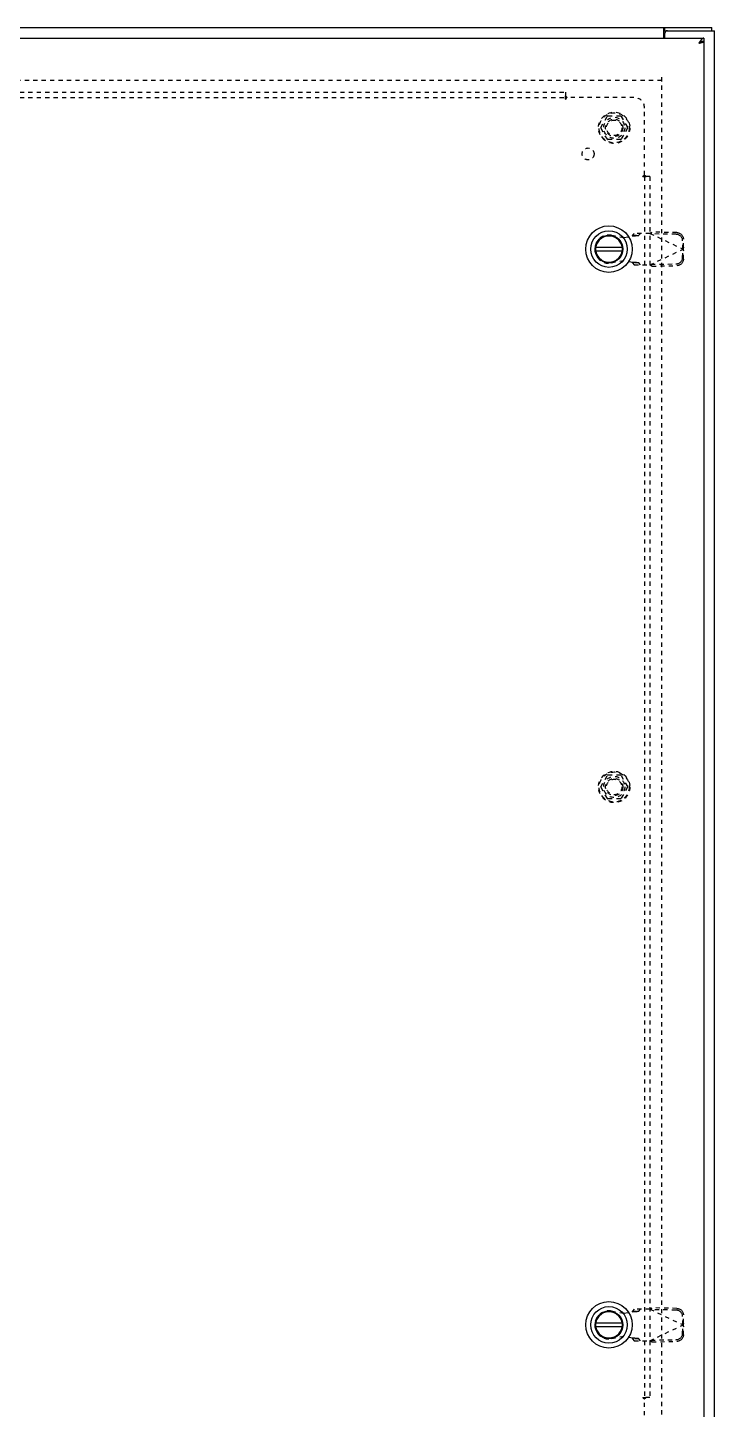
# Model space of a CAD drawing. Header units: inches. Extents: x 15 to 129, y 9 to 83.
# Drawn here: x 76.28 to 92.57, y 33.89 to 66.64 of the extents above; entities that cross this region are included whole.
import ezdxf

# ---------------------------------------------------------------- set-up
doc = ezdxf.new("R2010")
doc.units = ezdxf.units.IN
doc.header["$MEASUREMENT"] = 0
doc.linetypes.add('HIDDEN', pattern=[0.2, 0.1, -0.1])
for name, color, linetype in [('DEFAULT_2', 8, 'HIDDEN'), ('DOOR_ASSEMBLY', 7, 'Continuous'), ('SUBPANEL', 7, 'Continuous')]:
    doc.layers.add(name, color=color, linetype=linetype)

msp = doc.modelspace()

# ---------------------------------------------------------------- linework, layer by layer
at = {"color": 3, "linetype": 'Continuous'}
for p, q in [((56.628, 66.645), (92.502, 66.645)), ((91.363, 66.395), (91.363, 66.614)), ((91.39, 66.395), (91.39, 66.51)), ((91.45, 66.57), (92.565, 66.57)), ((92.565, 30.72), (92.565, 66.57))]:
    msp.add_line(p, q, dxfattribs=at)
at = {"color": 7, "linetype": 'Continuous'}
for p, q in [((91.388, 66.57), (91.388, 66.645)), ((91.388, 66.57), (91.45, 66.57)), ((92.502, 66.57), (92.502, 66.645))]:
    msp.add_line(p, q, dxfattribs=at)
at = {"color": 3, "linetype": 'Continuous'}
msp.add_lwpolyline([(91.363, 66.614), (91.365, 66.615), (91.366, 66.617), (91.367, 66.619), (91.368, 66.621), (91.37, 66.623), (91.371, 66.626), (91.372, 66.628), (91.374, 66.63), (91.375, 66.633), (91.376, 66.635), (91.377, 66.636), (91.378, 66.638), (91.38, 66.64), (91.381, 66.641), (91.383, 66.642), (91.384, 66.643), (91.385, 66.644), (91.386, 66.644), (91.387, 66.644), (91.388, 66.645)], dxfattribs=at)
at = {"color": 7, "linetype": 'Continuous'}
for points in [[(91.363, 66.558), (91.364, 66.558), (91.365, 66.558), (91.367, 66.558), (91.368, 66.558), (91.369, 66.558), (91.371, 66.559), (91.372, 66.559), (91.373, 66.56), (91.375, 66.561), (91.376, 66.562), (91.377, 66.563)], [(91.377, 66.563), (91.38, 66.565), (91.381, 66.566), (91.382, 66.567), (91.383, 66.568), (91.385, 66.569), (91.386, 66.569), (91.387, 66.569), (91.388, 66.57)]]:
    msp.add_lwpolyline(points, dxfattribs=at)
at = {"color": 3, "linetype": 'Continuous'}
msp.add_arc((91.45, 66.51), 0.06, 90, 180, dxfattribs=at)
at = {"layer": 'DEFAULT_2', "color": 8, "linetype": 'HIDDEN'}
for p, q in [((91.313, 65.395), (57.817, 65.395)), ((91.315, 65.47), (91.315, 31.82)), ((89.873, 64.275), (90.027, 64.542)), ((90.345, 64.547), (90.036, 64.547)), ((90.353, 64.542), (90.508, 64.275)), ((90.027, 63.997), (89.873, 64.265)), ((90.508, 64.265), (90.353, 63.997)), ((90.345, 63.992), (90.036, 63.992)), ((89.873, 48.65), (90.027, 48.917)), ((90.345, 48.922), (90.036, 48.922)), ((90.353, 48.917), (90.508, 48.65)), ((90.027, 48.372), (89.873, 48.64)), ((90.508, 48.64), (90.353, 48.372)), ((90.345, 48.367), (90.036, 48.367))]:
    msp.add_line(p, q, dxfattribs=at)
for centre, radius in [((90.19, 64.27), 0.372), ((90.19, 64.27), 0.356), ((90.19, 64.27), 0.204), ((90.19, 64.27), 0.183), ((90.19, 48.645), 0.372), ((90.19, 48.645), 0.356), ((90.19, 48.645), 0.204), ((90.19, 48.645), 0.183)]:
    msp.add_circle(centre, radius, dxfattribs=at)
for centre, start, end in [((90.036, 64.537), 90.0113, 149.988), ((90.345, 64.537), 30.0108, 89.9876), ((89.881, 64.27), 150.0117, 209.9873), ((90.499, 64.27), 330.0117, 29.9873), ((90.036, 64.002), 210.0108, 269.9876), ((90.345, 64.002), 270.0113, 329.988), ((90.036, 48.912), 90.0113, 149.988), ((90.345, 48.912), 30.0108, 89.9876), ((89.881, 48.645), 150.0117, 209.9873), ((90.499, 48.645), 330.0117, 29.9873), ((90.036, 48.377), 210.0108, 269.9876), ((90.345, 48.377), 270.0113, 329.988)]:
    msp.add_arc(centre, 0.01, start, end, dxfattribs=at)
at = {"layer": 'DOOR_ASSEMBLY', "color": 3, "linetype": 'Continuous'}
for p, q in [((56.69, 66.395), (92.315, 66.395)), ((92.207, 66.291), (92.198, 66.278)), ((92.198, 66.278), (92.211, 66.28)), ((92.211, 66.298), (92.207, 66.291)), ((92.216, 66.304), (92.211, 66.298)), ((92.211, 66.28), (92.226, 66.284)), ((92.226, 66.284), (92.236, 66.286)), ((92.236, 66.286), (92.241, 66.288)), ((92.241, 66.288), (92.247, 66.289)), ((92.247, 66.289), (92.253, 66.291)), ((92.315, 66.32), (92.315, 30.97))]:
    msp.add_line(p, q, dxfattribs=at)
at = {"layer": 'DOOR_ASSEMBLY', "color": 7, "linetype": 'Continuous'}
for p, q in [((92.315, 66.395), (92.315, 66.32)), ((90.378, 61.434), (89.753, 61.434)), ((89.753, 61.355), (90.378, 61.355)), ((90.378, 35.934), (89.753, 35.934)), ((89.753, 35.855), (90.378, 35.855))]:
    msp.add_line(p, q, dxfattribs=at)
at = {"layer": 'DOOR_ASSEMBLY', "color": 8, "linetype": 'HIDDEN'}
for p, q in [((90.125, 61.724), (90.42, 61.67)), ((90.42, 61.67), (90.616, 61.708)), ((90.616, 61.708), (90.648, 61.71)), ((90.662, 61.768), (90.62, 61.722)), ((90.62, 61.722), (90.775, 61.722)), ((91.036, 61.768), (90.662, 61.768)), ((90.775, 61.722), (90.817, 61.768)), ((91.036, 61.768), (91.823, 61.394)), ((91.064, 61.755), (91.084, 61.797)), ((91.654, 61.745), (91.064, 61.755)), ((91.674, 61.787), (91.084, 61.797)), ((91.817, 61.398), (91.813, 61.59)), ((91.836, 61.439), (91.833, 61.632)), ((91.036, 61.02), (91.823, 61.394)), ((91.813, 61.199), (91.817, 61.391)), ((91.836, 61.439), (91.817, 61.398)), ((91.817, 61.391), (91.836, 61.35)), ((91.828, 61.41), (91.823, 61.394)), ((91.823, 61.394), (91.828, 61.379)), ((91.832, 61.424), (91.828, 61.41)), ((91.828, 61.379), (91.832, 61.365)), ((91.836, 61.439), (91.832, 61.424)), ((91.832, 61.365), (91.836, 61.35)), ((91.833, 61.157), (91.836, 61.35)), ((90.42, 61.119), (90.125, 61.065)), ((90.616, 61.081), (90.42, 61.119)), ((90.775, 61.067), (90.62, 61.067)), ((90.62, 61.067), (90.662, 61.02)), ((90.662, 61.02), (91.036, 61.02)), ((90.817, 61.02), (90.775, 61.067)), ((91.052, 61.011), (91.036, 61.02)), ((91.064, 61.034), (91.654, 61.044)), ((91.084, 60.992), (91.064, 61.034)), ((91.084, 60.992), (91.674, 61.002)), ((90.125, 36.224), (90.42, 36.17)), ((90.42, 36.17), (90.616, 36.208)), ((90.616, 36.208), (90.648, 36.21)), ((90.662, 36.268), (90.62, 36.222)), ((90.62, 36.222), (90.775, 36.222)), ((91.036, 36.268), (90.662, 36.268)), ((90.775, 36.222), (90.817, 36.268)), ((91.036, 36.268), (91.823, 35.894)), ((91.064, 36.255), (91.084, 36.297)), ((91.654, 36.245), (91.064, 36.255)), ((91.674, 36.287), (91.084, 36.297)), ((91.817, 35.898), (91.813, 36.09)), ((91.836, 35.939), (91.833, 36.132)), ((91.036, 35.52), (91.823, 35.894)), ((91.813, 35.699), (91.817, 35.891)), ((91.836, 35.939), (91.817, 35.898)), ((91.817, 35.891), (91.836, 35.85)), ((91.828, 35.91), (91.823, 35.894)), ((91.823, 35.894), (91.828, 35.879)), ((91.832, 35.924), (91.828, 35.91)), ((91.828, 35.879), (91.832, 35.865)), ((91.836, 35.939), (91.832, 35.924)), ((91.832, 35.865), (91.836, 35.85)), ((91.833, 35.657), (91.836, 35.85)), ((90.42, 35.619), (90.125, 35.565)), ((90.616, 35.581), (90.42, 35.619)), ((90.775, 35.567), (90.62, 35.567)), ((90.62, 35.567), (90.662, 35.52)), ((90.662, 35.52), (91.036, 35.52)), ((90.817, 35.52), (90.775, 35.567)), ((91.052, 35.511), (91.036, 35.52)), ((91.064, 35.534), (91.654, 35.544)), ((91.084, 35.492), (91.064, 35.534)), ((91.084, 35.492), (91.674, 35.502))]:
    msp.add_line(p, q, dxfattribs=at)
at = {"layer": 'DOOR_ASSEMBLY', "color": 3, "linetype": 'Continuous'}
for points in [[(92.315, 66.395), (92.313, 66.394), (92.311, 66.394), (92.309, 66.394), (92.307, 66.394), (92.304, 66.393), (92.302, 66.393), (92.3, 66.392), (92.298, 66.391), (92.296, 66.391), (92.294, 66.39), (92.291, 66.389), (92.289, 66.387), (92.287, 66.386), (92.285, 66.385), (92.283, 66.384), (92.281, 66.382), (92.278, 66.38), (92.276, 66.379), (92.274, 66.377), (92.272, 66.375), (92.27, 66.373), (92.267, 66.371), (92.265, 66.369), (92.263, 66.367), (92.261, 66.365), (92.259, 66.363), (92.257, 66.36), (92.254, 66.358), (92.252, 66.355), (92.25, 66.353), (92.248, 66.35), (92.246, 66.347), (92.244, 66.345), (92.241, 66.342), (92.239, 66.339), (92.237, 66.336), (92.235, 66.333), (92.233, 66.33), (92.231, 66.327), (92.228, 66.324), (92.226, 66.321), (92.224, 66.318), (92.222, 66.314), (92.22, 66.311), (92.216, 66.304)], [(92.253, 66.291), (92.256, 66.291), (92.261, 66.293)], [(92.261, 66.293), (92.264, 66.293), (92.266, 66.294), (92.269, 66.295), (92.271, 66.296), (92.274, 66.296), (92.276, 66.297), (92.279, 66.298), (92.281, 66.299), (92.283, 66.299), (92.285, 66.3), (92.287, 66.301), (92.289, 66.301), (92.291, 66.302), (92.293, 66.303), (92.295, 66.304), (92.297, 66.304), (92.298, 66.305), (92.3, 66.306), (92.302, 66.306), (92.303, 66.307), (92.304, 66.308), (92.306, 66.309), (92.307, 66.309), (92.308, 66.31), (92.309, 66.311), (92.31, 66.312), (92.311, 66.312), (92.312, 66.313), (92.312, 66.314), (92.313, 66.314), (92.314, 66.315), (92.314, 66.316), (92.314, 66.317), (92.315, 66.317), (92.315, 66.318), (92.315, 66.319), (92.315, 66.32)]]:
    msp.add_lwpolyline(points, dxfattribs=at)
at = {"layer": 'DOOR_ASSEMBLY', "color": 7, "linetype": 'Continuous'}
msp.add_lwpolyline([(92.315, 66.32), (92.313, 66.319), (92.311, 66.319), (92.309, 66.319), (92.307, 66.319), (92.304, 66.319), (92.302, 66.319), (92.3, 66.319), (92.298, 66.318), (92.296, 66.318), (92.294, 66.318), (92.291, 66.317), (92.289, 66.317), (92.287, 66.317), (92.285, 66.316), (92.283, 66.316), (92.281, 66.315), (92.278, 66.314), (92.276, 66.314), (92.274, 66.313), (92.272, 66.313), (92.27, 66.312), (92.267, 66.311), (92.265, 66.31), (92.263, 66.31), (92.261, 66.309), (92.259, 66.308), (92.257, 66.307), (92.254, 66.306), (92.252, 66.305), (92.25, 66.305), (92.248, 66.304), (92.246, 66.303), (92.244, 66.302), (92.241, 66.301), (92.24, 66.3)], dxfattribs=at)
at = {"layer": 'DOOR_ASSEMBLY', "color": 8, "linetype": 'HIDDEN'}
for points in [[(90.62, 61.722), (90.62, 61.72), (90.62, 61.718), (90.619, 61.715), (90.618, 61.713), (90.617, 61.71), (90.616, 61.708)], [(90.648, 61.71), (90.664, 61.711), (90.679, 61.712), (90.694, 61.713), (90.707, 61.714), (90.72, 61.715), (90.732, 61.716), (90.743, 61.717), (90.752, 61.718), (90.76, 61.719), (90.767, 61.72), (90.772, 61.721), (90.775, 61.722)], [(91.036, 61.768), (91.052, 61.778), (91.06, 61.783), (91.068, 61.787), (91.076, 61.792), (91.084, 61.797)], [(91.813, 61.59), (91.812, 61.605), (91.81, 61.62), (91.806, 61.635), (91.8, 61.649), (91.794, 61.662), (91.785, 61.675), (91.776, 61.687), (91.766, 61.699), (91.754, 61.709), (91.742, 61.718), (91.728, 61.726), (91.714, 61.732), (91.7, 61.738), (91.685, 61.742), (91.67, 61.744), (91.654, 61.745)], [(91.674, 61.787), (91.69, 61.786), (91.705, 61.783), (91.72, 61.779), (91.734, 61.774), (91.748, 61.767), (91.761, 61.759), (91.774, 61.75), (91.785, 61.74), (91.796, 61.729), (91.805, 61.717), (91.813, 61.704), (91.82, 61.69), (91.826, 61.676), (91.829, 61.662), (91.832, 61.647), (91.833, 61.632)], [(90.775, 61.067), (90.772, 61.068), (90.767, 61.069), (90.76, 61.07), (90.752, 61.071), (90.743, 61.072), (90.732, 61.073), (90.72, 61.074), (90.707, 61.075), (90.694, 61.076), (90.679, 61.077), (90.664, 61.078), (90.648, 61.079), (90.616, 61.081)], [(90.616, 61.081), (90.617, 61.079), (90.618, 61.076), (90.619, 61.074), (90.62, 61.071), (90.62, 61.069), (90.62, 61.067)], [(91.084, 60.992), (91.076, 60.997), (91.068, 61.001), (91.06, 61.006), (91.052, 61.011)], [(91.654, 61.044), (91.67, 61.045), (91.685, 61.047), (91.7, 61.051), (91.714, 61.057), (91.728, 61.063), (91.742, 61.071), (91.754, 61.08), (91.766, 61.09), (91.776, 61.102), (91.785, 61.114), (91.794, 61.127), (91.8, 61.14), (91.806, 61.154), (91.81, 61.169), (91.812, 61.184), (91.813, 61.199)], [(91.833, 61.157), (91.832, 61.142), (91.829, 61.127), (91.826, 61.113), (91.82, 61.099), (91.813, 61.085), (91.805, 61.072), (91.796, 61.06), (91.785, 61.049), (91.774, 61.039), (91.761, 61.029), (91.748, 61.022), (91.734, 61.015), (91.72, 61.01), (91.705, 61.006), (91.69, 61.003), (91.674, 61.002)], [(90.62, 36.222), (90.62, 36.22), (90.62, 36.218), (90.619, 36.215), (90.618, 36.213), (90.617, 36.21), (90.616, 36.208)], [(90.648, 36.21), (90.664, 36.211), (90.679, 36.212), (90.694, 36.213), (90.707, 36.214), (90.72, 36.215), (90.732, 36.216), (90.743, 36.217), (90.752, 36.218), (90.76, 36.219), (90.767, 36.22), (90.772, 36.221), (90.775, 36.222)], [(91.036, 36.268), (91.052, 36.278), (91.06, 36.283), (91.068, 36.287), (91.076, 36.292), (91.084, 36.297)], [(91.813, 36.09), (91.812, 36.105), (91.81, 36.12), (91.806, 36.135), (91.8, 36.149), (91.794, 36.162), (91.785, 36.175), (91.776, 36.187), (91.766, 36.199), (91.754, 36.209), (91.742, 36.218), (91.728, 36.226), (91.714, 36.232), (91.7, 36.238), (91.685, 36.242), (91.67, 36.244), (91.654, 36.245)], [(91.674, 36.287), (91.69, 36.286), (91.705, 36.283), (91.72, 36.279), (91.734, 36.274), (91.748, 36.267), (91.761, 36.259), (91.774, 36.25), (91.785, 36.24), (91.796, 36.229), (91.805, 36.217), (91.813, 36.204), (91.82, 36.19), (91.826, 36.176), (91.829, 36.162), (91.832, 36.147), (91.833, 36.132)], [(90.775, 35.567), (90.772, 35.568), (90.767, 35.569), (90.76, 35.57), (90.752, 35.571), (90.743, 35.572), (90.732, 35.573), (90.72, 35.574), (90.707, 35.575), (90.694, 35.576), (90.679, 35.577), (90.664, 35.578), (90.648, 35.579), (90.616, 35.581)], [(90.616, 35.581), (90.617, 35.579), (90.618, 35.576), (90.619, 35.574), (90.62, 35.571), (90.62, 35.569), (90.62, 35.567)], [(91.084, 35.492), (91.076, 35.497), (91.068, 35.501), (91.06, 35.506), (91.052, 35.511)], [(91.654, 35.544), (91.67, 35.545), (91.685, 35.547), (91.7, 35.551), (91.714, 35.557), (91.728, 35.563), (91.742, 35.571), (91.754, 35.58), (91.766, 35.59), (91.776, 35.602), (91.785, 35.614), (91.794, 35.627), (91.8, 35.64), (91.806, 35.654), (91.81, 35.669), (91.812, 35.684), (91.813, 35.699)], [(91.833, 35.657), (91.832, 35.642), (91.829, 35.627), (91.826, 35.613), (91.82, 35.599), (91.813, 35.585), (91.805, 35.572), (91.796, 35.56), (91.785, 35.549), (91.774, 35.539), (91.761, 35.529), (91.748, 35.522), (91.734, 35.515), (91.72, 35.51), (91.705, 35.506), (91.69, 35.503), (91.674, 35.502)]]:
    msp.add_lwpolyline(points, dxfattribs=at)
at = {"layer": 'DOOR_ASSEMBLY', "color": 7, "linetype": 'Continuous'}
for centre, radius in [((90.065, 61.395), 0.551), ((90.065, 61.395), 0.433), ((90.065, 61.395), 0.329), ((90.065, 61.395), 0.317), ((90.065, 35.895), 0.551), ((90.065, 35.895), 0.433), ((90.065, 35.895), 0.329), ((90.065, 35.895), 0.317)]:
    msp.add_circle(centre, radius, dxfattribs=at)
at = {"layer": 'DOOR_ASSEMBLY', "color": 8, "linetype": 'HIDDEN'}
for centre in [(90.065, 61.394), (90.065, 35.894)]:
    msp.add_arc(centre, 0.335, 79.673, 280.327, dxfattribs=at)
at = {"layer": 'DOOR_ASSEMBLY', "color": 7, "linetype": 'Continuous'}
for centre in [(90.065, 61.395), (90.065, 35.895)]:
    msp.add_arc(centre, 0.315, 10.0787, 349.9213, dxfattribs=at)
at = {"layer": 'SUBPANEL', "color": 8, "linetype": 'HIDDEN'}
for p, q in [((60.096, 65.113), (89.034, 65.113)), ((60.096, 64.988), (89.034, 64.988)), ((89.034, 65.113), (89.034, 65.027)), ((89.034, 64.947), (89.034, 65.027)), ((90.659, 64.988), (89.069, 64.988)), ((90.909, 63.149), (90.909, 64.738)), ((90.868, 63.113), (90.947, 63.113)), ((90.889, 63.135), (90.896, 63.139)), ((90.909, 63.113), (90.909, 34.176)), ((90.923, 63.135), (90.92, 63.138)), ((90.928, 63.13), (90.923, 63.135)), ((91.034, 63.113), (90.947, 63.113)), ((91.034, 63.113), (91.034, 34.176)), ((90.868, 34.176), (90.947, 34.176)), ((90.909, 32.551), (90.909, 34.14)), ((91.034, 34.176), (90.947, 34.176))]:
    msp.add_line(p, q, dxfattribs=at)
for points in [[(89.034, 65.027), (89.035, 65.025), (89.037, 65.023), (89.038, 65.021), (89.04, 65.019), (89.041, 65.018), (89.042, 65.016), (89.044, 65.014), (89.045, 65.013), (89.047, 65.011), (89.048, 65.01), (89.05, 65.008), (89.051, 65.007)], [(89.034, 64.947), (89.036, 64.948), (89.037, 64.949), (89.039, 64.949), (89.04, 64.95), (89.041, 64.951), (89.043, 64.952), (89.044, 64.953), (89.046, 64.955), (89.047, 64.956), (89.049, 64.958), (89.05, 64.959), (89.051, 64.961), (89.052, 64.963), (89.054, 64.964), (89.055, 64.966), (89.056, 64.968), (89.06, 64.975)], [(89.051, 65.007), (89.057, 65.001), (89.059, 64.999), (89.06, 64.998), (89.062, 64.996), (89.064, 64.994), (89.065, 64.992), (89.067, 64.991), (89.068, 64.99), (89.069, 64.988)], [(89.06, 64.975), (89.061, 64.977), (89.063, 64.979), (89.064, 64.981), (89.065, 64.983), (89.067, 64.985), (89.068, 64.987), (89.069, 64.988)], [(90.868, 63.113), (90.869, 63.115), (90.869, 63.116), (90.87, 63.118), (90.871, 63.119), (90.872, 63.121), (90.873, 63.122), (90.874, 63.124), (90.875, 63.125), (90.877, 63.126), (90.878, 63.128), (90.88, 63.129), (90.881, 63.13), (90.883, 63.132), (90.885, 63.133), (90.887, 63.134), (90.889, 63.135)], [(90.896, 63.139), (90.898, 63.141), (90.9, 63.142), (90.902, 63.143), (90.904, 63.145), (90.906, 63.146), (90.907, 63.147), (90.909, 63.149)], [(90.92, 63.138), (90.918, 63.14), (90.916, 63.141), (90.915, 63.143), (90.913, 63.145), (90.912, 63.146), (90.91, 63.147), (90.909, 63.149)], [(90.947, 63.113), (90.946, 63.115), (90.944, 63.116), (90.942, 63.118), (90.94, 63.119), (90.938, 63.12), (90.937, 63.122), (90.935, 63.123), (90.933, 63.125), (90.932, 63.126), (90.93, 63.127), (90.929, 63.129), (90.928, 63.13)], [(90.868, 34.176), (90.869, 34.174), (90.869, 34.173), (90.87, 34.171), (90.871, 34.17), (90.872, 34.168), (90.873, 34.167), (90.874, 34.165), (90.875, 34.164), (90.877, 34.163), (90.878, 34.161), (90.88, 34.16), (90.881, 34.159), (90.883, 34.157), (90.885, 34.156), (90.887, 34.155), (90.889, 34.154), (90.896, 34.15)], [(90.896, 34.15), (90.898, 34.148), (90.9, 34.147), (90.902, 34.146), (90.904, 34.144), (90.906, 34.143), (90.907, 34.142), (90.909, 34.14)], [(90.928, 34.159), (90.922, 34.153), (90.92, 34.151), (90.918, 34.149), (90.916, 34.148), (90.915, 34.146), (90.913, 34.144), (90.912, 34.143), (90.91, 34.142), (90.909, 34.14)], [(90.947, 34.176), (90.946, 34.174), (90.944, 34.173), (90.942, 34.172), (90.94, 34.17), (90.938, 34.169), (90.937, 34.167), (90.935, 34.166), (90.933, 34.164), (90.932, 34.163), (90.93, 34.162), (90.929, 34.16), (90.928, 34.159)]]:
    msp.add_lwpolyline(points, dxfattribs=at)
for centre, radius in [((90.19, 64.27), 0.25), ((89.571, 63.651), 0.141), ((90.19, 48.645), 0.25)]:
    msp.add_circle(centre, radius, dxfattribs=at)
msp.add_arc((90.659, 64.738), 0.25, 0, 90, dxfattribs=at)

doc.saveas('drawing.dxf')
